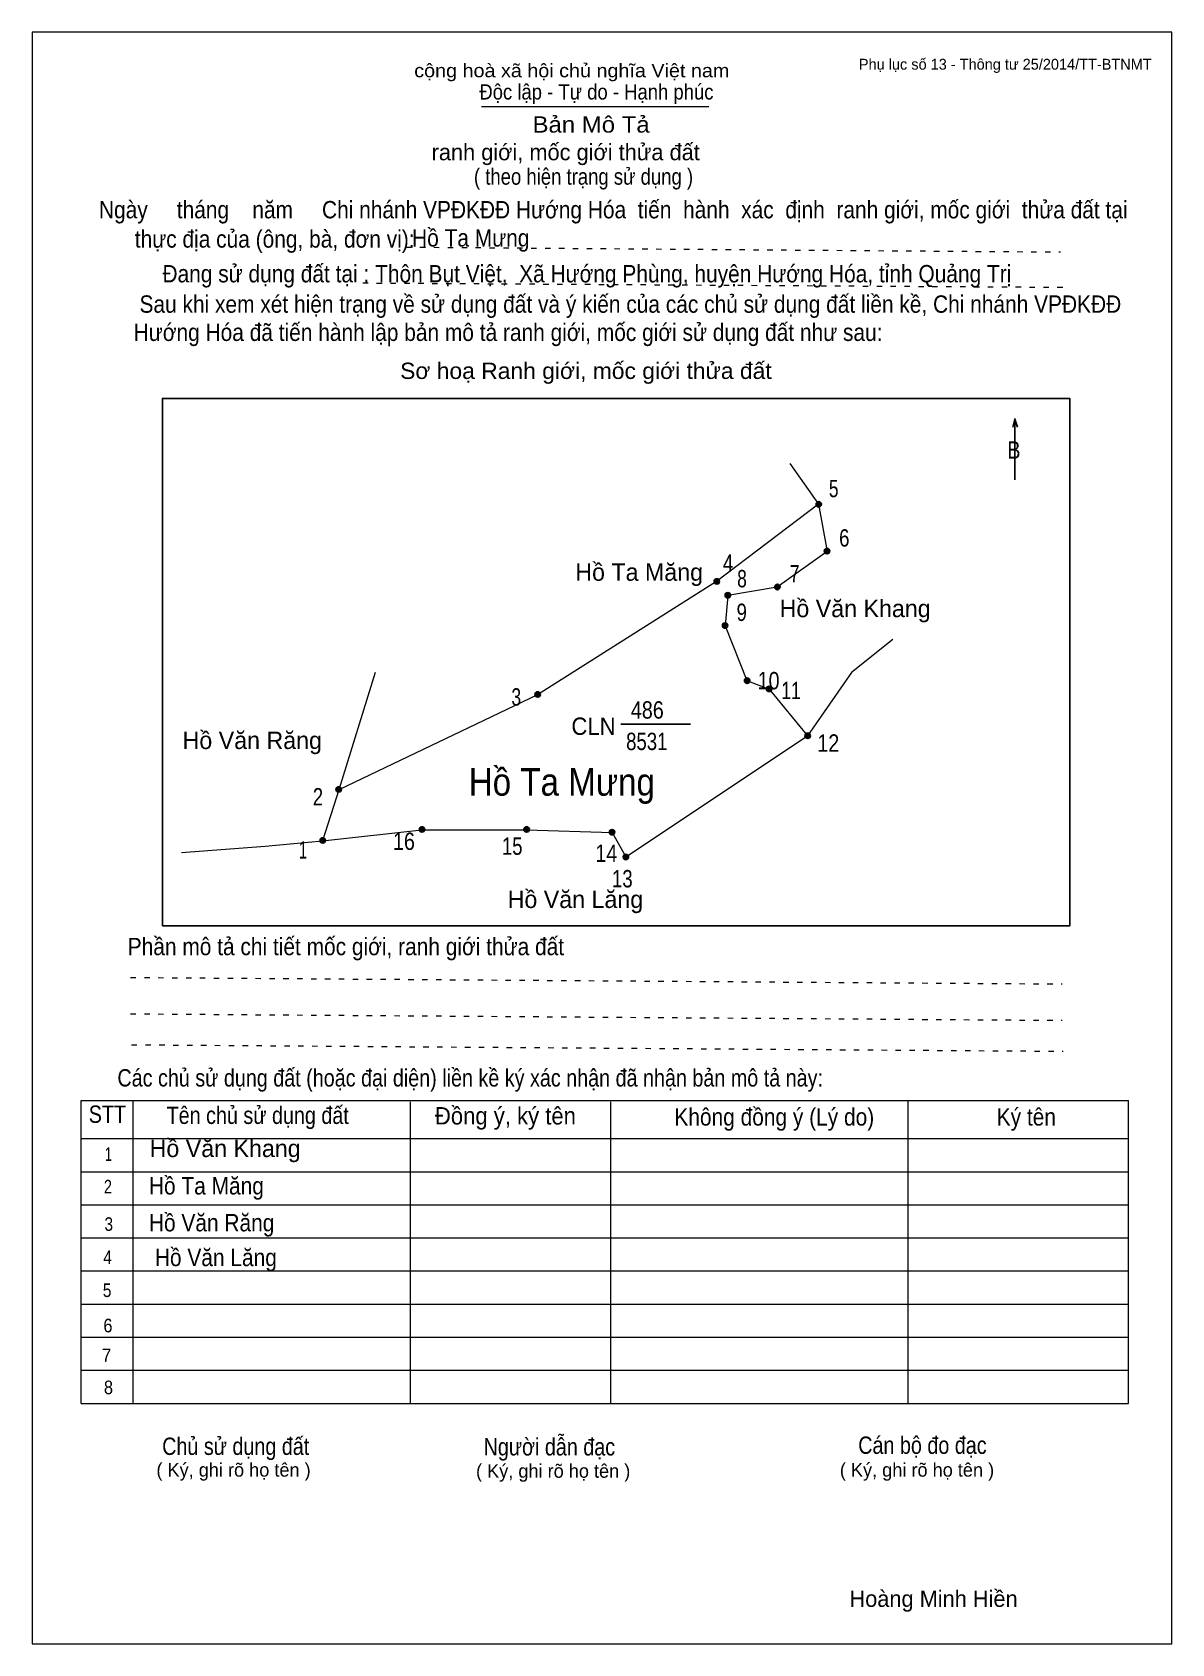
# Model space of a CAD drawing. Header units: centimetres. Extents: x 0 to 21, y 0 to 29.7.
import ezdxf
from ezdxf.enums import TextEntityAlignment as Align

# ---------------------------------------------------------------- set-up
doc = ezdxf.new("R2010")
doc.units = ezdxf.units.CM
doc.header["$LTSCALE"] = 0.13
doc.linetypes.add('DOTTED', pattern=[1.5, 0.3, -1.2])
for name, color, linetype, lineweight in [('1', 7, 'Continuous', 13), ('32', 7, 'Continuous', 25), ('33', 7, 'Continuous', 25), ('6', 7, 'Continuous', 13), ('62', 7, 'Continuous', 13)]:
    doc.layers.add(name, color=color, linetype=linetype, lineweight=lineweight)
for name, color, linetype in [('2', 7, 'Continuous'), ('34', 7, 'Continuous'), ('63', 7, 'Continuous')]:
    doc.layers.add(name, color=color, linetype=linetype)

msp = doc.modelspace()

# ---------------------------------------------------------------- hatches: boundary and pattern name
at = {"layer": '32'}
for points in [[(14.5441, 21, 1), (14.4441, 21, 1)], [(14.6965, 20.1367, 1), (14.5965, 20.1367, 1)], [(12.6652, 19.5781, 1), (12.5652, 19.5781, 1)], [(12.8684, 19.3242, 1), (12.7684, 19.3242, 1)], [(13.7824, 19.4766, 1), (13.6824, 19.4766, 1)], [(12.8176, 18.7656, 1), (12.7176, 18.7656, 1)], [(9.3645, 17.4961, 1), (9.2645, 17.4961, 1)], [(13.2238, 17.75, 1), (13.1238, 17.75, 1)], [(13.6301, 17.5977, 1), (13.5301, 17.5977, 1)], [(14.341, 16.7344, 1), (14.241, 16.7344, 1)], [(5.6965, 15.7452, 1), (5.5965, 15.7452, 1)], [(5.4035, 14.8047, 1), (5.3035, 14.8047, 1)], [(7.2316, 15.0078, 1), (7.1316, 15.0078, 1)], [(9.1613, 15.0078, 1), (9.0613, 15.0078, 1)], [(10.7355, 14.957, 1), (10.6355, 14.957, 1)], [(10.9895, 14.5, 1), (10.8895, 14.5, 1)]]:
    msp.add_hatch(color=256, dxfattribs=at).paths.add_polyline_path(points)

# ---------------------------------------------------------------- linework, layer by layer
at = {"layer": '1'}
msp.add_lwpolyline([(21, 0), (21, 29.7), (0, 29.7), (0, 0)], close=True, dxfattribs=at)
at = {"layer": '32'}
for centre in [(14.4941, 21), (14.6465, 20.1367), (12.6152, 19.5781), (12.8184, 19.3242), (13.7324, 19.4766), (12.7676, 18.7656), (9.3145, 17.4961), (13.1738, 17.75), (13.5801, 17.5977), (14.291, 16.7344), (5.6465, 15.7452), (5.3535, 14.8047), (7.1816, 15.0078), (9.1113, 15.0078), (10.6855, 14.957), (10.9395, 14.5)]:
    msp.add_circle(centre, 0.05, dxfattribs=at)
at = {"layer": '33'}
msp.add_line((10.85, 16.95), (12.13, 16.95), dxfattribs=at)
at = {"layer": '6'}
for p, q in [((13.96, 21.75), (14.49, 21)), ((14.49, 21), (14.65, 20.13))]:
    msp.add_line(p, q, dxfattribs=at)
for points in [[(14.49, 21), (12.61, 19.58), (9.31, 17.49), (5.65, 15.74)], [(14.65, 20.13), (13.73, 19.47), (12.82, 19.32), (12.77, 18.76), (13.17, 17.75), (13.58, 17.59), (14.29, 16.73)], [(15.86, 18.51), (15.1, 17.9), (14.29, 16.73)], [(6.32, 17.9), (5.65, 15.74), (5.35, 14.8)], [(5.35, 14.8), (7.18, 15), (9.11, 15), (10.69, 14.95), (10.94, 14.5), (14.29, 16.73)], [(2.75, 14.58), (4.29, 14.7), (5.35, 14.8)]]:
    msp.add_lwpolyline(points, dxfattribs=at)
at = {"layer": '62'}
for p, q in [((8.28, 28.33), (12.47, 28.33)), ((0.9, 10.01), (20.2, 10.01)), ((0.9, 4.43), (0.9, 10.01)), ((1.86, 4.43), (1.86, 10.01)), ((6.97, 4.43), (6.97, 9.99)), ((10.66, 4.43), (10.66, 9.99)), ((16.14, 4.43), (16.14, 10.01)), ((20.2, 4.43), (20.2, 10.01)), ((0.9, 9.31), (20.2, 9.31)), ((0.9, 8.7), (20.2, 8.7)), ((0.9, 8.09), (20.2, 8.09)), ((0.9, 7.48), (20.2, 7.48)), ((0.9, 6.87), (20.2, 6.87)), ((0.9, 6.26), (20.2, 6.26)), ((0.9, 5.65), (20.2, 5.65)), ((0.9, 5.04), (20.2, 5.04)), ((0.9, 4.43), (20.2, 4.43))]:
    msp.add_line(p, q, dxfattribs=at)
at = {"layer": '62', "linetype": 'DOTTED'}
for p, q in [((6.89, 25.74), (18.95, 25.65)), ((6.09, 25.08), (19.04, 25)), ((1.81, 12.28), (18.98, 12.16)), ((1.81, 11.61), (18.98, 11.49)), ((1.83, 11.04), (19, 10.92))]:
    msp.add_line(p, q, dxfattribs=at)
at = {"layer": '62', "lineweight": 25}
for p, q in [((18.11, 22.58), (18.11, 21.45)), ((18.11, 22.57), (18.07, 22.42)), ((18.11, 22.57), (18.16, 22.42))]:
    msp.add_line(p, q, dxfattribs=at)
msp.add_lwpolyline([(2.4, 13.23), (19.12, 13.23), (19.12, 22.95), (2.4, 22.95)], close=True, dxfattribs=at)

# ---------------------------------------------------------------- texts
at = {"layer": '2', "width": 0.9}
msp.add_text('Hồ Ta Mưng', height=0.5077, dxfattribs=at).set_placement((9.76, 15.63), align=Align.CENTER)
at = {"layer": '32'}
for s, width, p in [('5', 0.75, (14.77, 21.13)), ('6', 0.8, (14.965, 20.22)), ('4', 0.8, (12.825, 19.76)), ('8', 0.75, (13.08, 19.47)), ('7', 0.75, (14.05, 19.56)), ('9', 0.8, (13.075, 18.85)), ('10', 0.85, (13.57, 17.59)), ('3', 0.75, (8.92, 17.29)), ('11', 0.75, (13.985, 17.41)), ('12', 0.85, (14.67, 16.44)), ('2', 0.8, (5.265, 15.45)), ('16', 0.85, (6.85, 14.63)), ('15', 0.8, (8.845, 14.54)), ('1', 0.65, (4.99, 14.47)), ('14', 0.85, (10.58, 14.41)), ('13', 0.8, (10.875, 13.94))]:
    msp.add_text(s, height=0.32, dxfattribs=dict(at, width=width)).set_placement(p, align=Align.CENTER)
at = {"layer": '33'}
for s, p in [('Hồ Ta Măng', (11.185, 19.59)), ('Hồ Văn Khang', (15.165, 18.92)), ('Hồ Văn Răng', (4.055, 16.49)), ('Hồ Văn Lăng', (10.01, 13.56)), ('Hồ Văn Khang', (3.555, 8.97))]:
    msp.add_text(s, height=0.32, dxfattribs=at).set_placement(p, align=Align.CENTER)
for s, width, p in [('486', 0.85, (11.335, 17.05)), ('8531', 0.8, (11.325, 16.47))]:
    msp.add_text(s, height=0.32, dxfattribs=dict(at, width=width)).set_placement(p, align=Align.CENTER)
at = {"layer": '33', "width": 0.95}
msp.add_text('CLN', height=0.32, dxfattribs=at).set_placement((10.75, 16.75), align=Align.RIGHT)
at = {"layer": '34', "width": 0.9}
for s, p in [('Hồ Ta Mưng', (7, 25.75)), ('Hồ Ta Măng', (2.15, 8.28)), ('Hồ Văn Răng', (2.15, 7.6)), ('Hồ Văn Lăng', (2.26, 6.96))]:
    msp.add_text(s, height=0.32, dxfattribs=at).set_placement(p)
at = {"layer": '62'}
for s, height, width, p in [('cộng hoà xã hội chủ nghĩa Việt nam', 0.2474, 1.1, (7.04, 28.87)), ('Độc lập - Tự do - Hạnh phúc', 0.2828, 0.9, (8.24, 28.46)), ('Bản Mô Tả', 0.3, 1.1, (9.22, 27.85)), ('( theo hiện trạng sử dụng )', 0.3, 0.85, (8.14, 26.89)), ('Ngày     tháng    năm     Chi nhánh VPĐKĐĐ Hướng Hóa  tiến  hành  xác  định  ranh giới, mốc giới  thửa đất tại ', 0.32, 0.9, (1.23, 26.27)), ('thực địa của (ông, bà, đơn vị): ', 0.32, 0.9, (1.89, 25.73)), ('Đang sử dụng đất tại : Thôn Bụt Việt,  Xã Hướng Phùng, huyện Hướng Hóa, tỉnh Quảng Trị', 0.32, 0.9, (2.4, 25.09)), (' Sau khi xem xét hiện trạng về sử dụng đất và ý kiến của các chủ sử dụng đất liền kề, Chi nhánh VPĐKĐĐ ', 0.32, 0.9, (1.87, 24.53)), ('Hướng Hóa đã tiến hành lập bản mô tả ranh giới, mốc giới sử dụng đất như sau:', 0.32, 0.9, (1.87, 24.01)), ('Sơ hoạ Ranh giới, mốc giới thửa đất', 0.3, 1.05, (6.78, 23.31)), ('B', 0.32, 0.85, (17.97, 21.84)), ('Phần mô tả chi tiết mốc giới, ranh giới thửa đất ', 0.32, 0.9, (1.76, 12.69)), ('Các chủ sử dụng đất (hoặc đại diện) liền kề ký xác nhận đã nhận bản mô tả này:', 0.32, 0.85, (1.57, 10.27))]:
    msp.add_text(s, height=height, dxfattribs=dict(at, width=width)).set_placement(p)
msp.add_text('ranh giới, mốc giới thửa đất', height=0.3, dxfattribs=at).set_placement((7.36, 27.34))
for s, height, width, p in [('STT', 0.32, 0.85, (1.385, 9.6)), ('Tên chủ sử dụng đất', 0.32, 0.85, (4.155, 9.58)), ('Đồng ý, ký tên', 0.32, 0.95, (8.72, 9.57)), ('Không đồng ý (Lý do)', 0.32, 0.9, (13.675, 9.55)), ('Ký tên', 0.32, 0.9, (18.32, 9.55)), ('1', 0.25, 0.7, (1.405, 8.9)), ('2', 0.25, 0.8, (1.395, 8.3)), ('3', 0.25, 0.85, (1.41, 7.61)), ('4', 0.25, 0.85, (1.39, 7)), ('5', 0.25, 0.85, (1.38, 6.39)), ('6', 0.25, 0.9, (1.395, 5.74)), ('7', 0.25, 0.95, (1.37, 5.19)), ('8', 0.25, 0.9, (1.405, 4.6)), ('Người dẫn đạc', 0.32, 0.85, (9.53, 3.47)), ('Chủ sử dụng đất', 0.32, 0.85, (3.75, 3.48)), ('Cán bộ đo đạc', 0.32, 0.85, (16.405, 3.5))]:
    msp.add_text(s, height=height, dxfattribs=dict(at, width=width)).set_placement(p, align=Align.CENTER)
for p in [(3.71, 3.08), (9.6, 3.06), (16.305, 3.08)]:
    msp.add_text('( Ký, ghi rõ họ tên )', height=0.25, dxfattribs=at).set_placement(p, align=Align.CENTER)
at = {"layer": '63'}
msp.add_text('Phụ lục số 13 - Thông tư 25/2014/TT-BTNMT', height=0.2, dxfattribs=at).set_placement((20.63, 29.01), align=Align.RIGHT)
msp.add_text('Hoàng Minh Hiền', height=0.3, dxfattribs=at).set_placement((16.61, 0.68), align=Align.CENTER)

doc.saveas('drawing.dxf')
